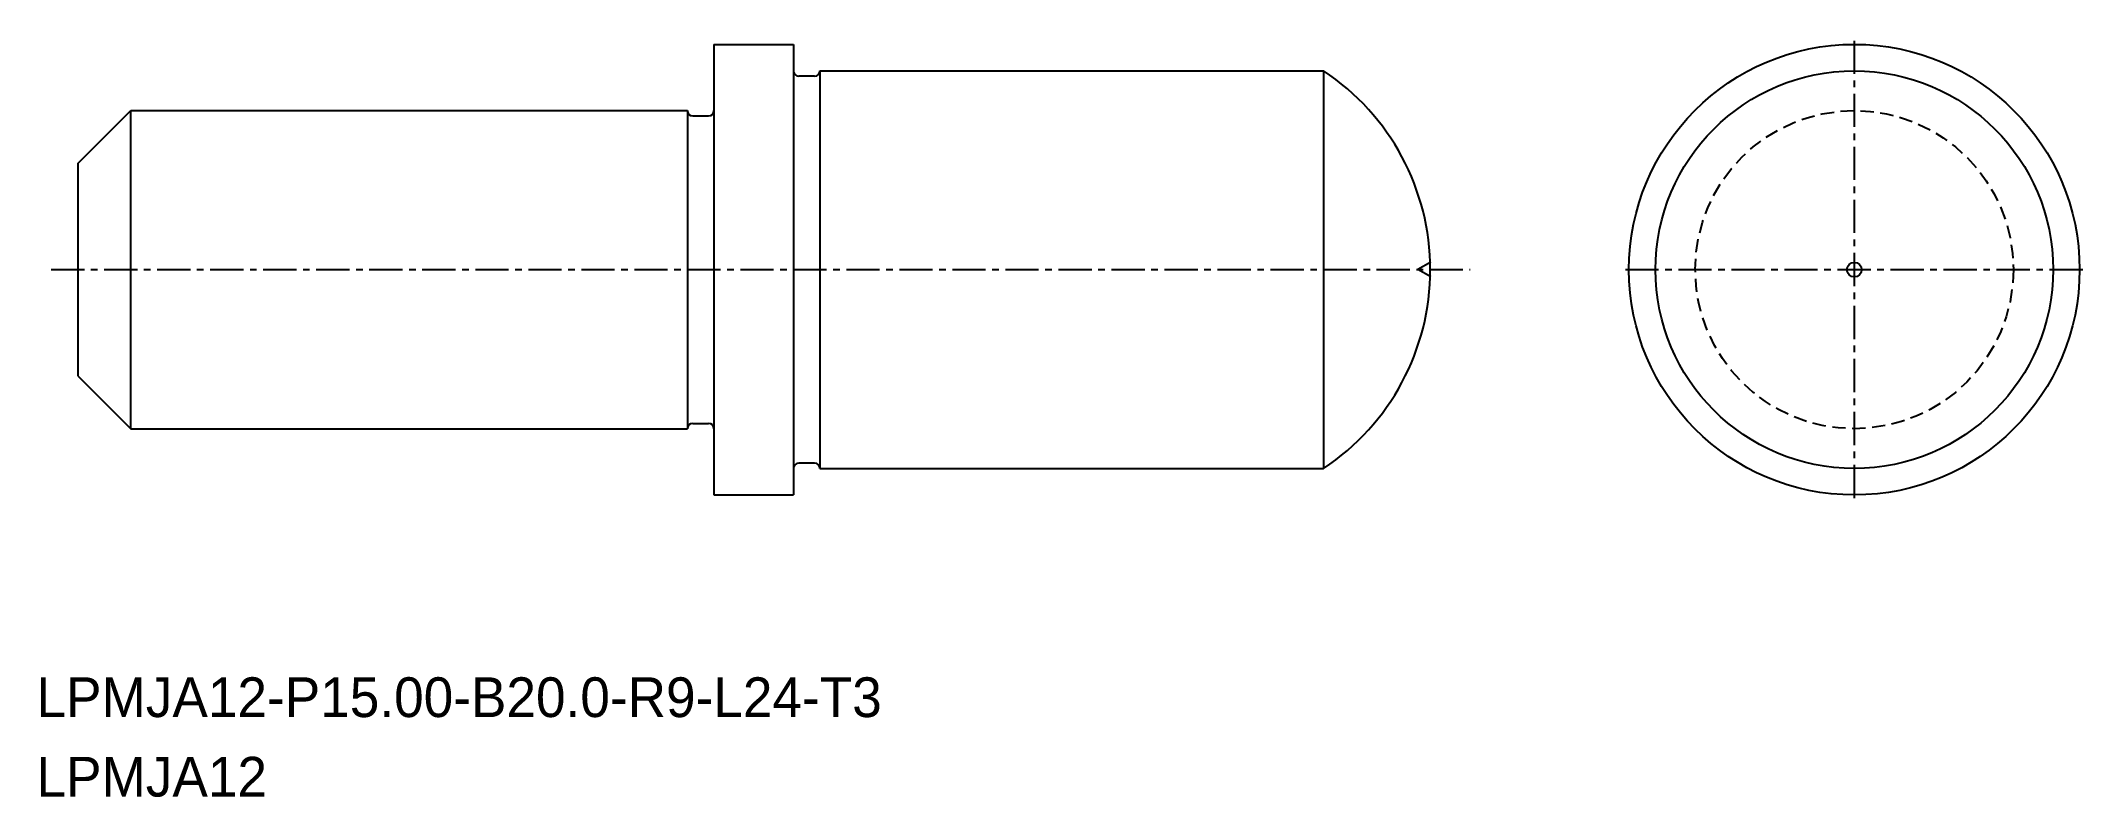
# Model space of a CAD drawing. Extents: x -1887 to -1809.9, y -798.6 to -770.1.
import ezdxf

# ---------------------------------------------------------------- set-up
doc = ezdxf.new("R2010")
doc.units = 0
doc.linetypes.add('CENTER', pattern=[2, 1.25, -0.25, 0.25, -0.25])
doc.linetypes.add('DASHED', pattern=[0.75, 0.5, -0.25])
doc.layers.get('0').update_dxf_attribs({"linetype": 'CONTINUOUS'})
doc.layers.add('CENTER', color=1, linetype='CENTER')

msp = doc.modelspace()

# ---------------------------------------------------------------- linework, layer by layer
at = {"color": 7, "linetype": 'CONTINUOUS'}
for p, q in [((-1861.597, -770.198), (-1861.597, -787.198)), ((-1861.597, -770.198), (-1858.597, -770.198)), ((-1857.597, -771.198), (-1838.597, -771.198)), ((-1857.597, -771.198), (-1857.597, -786.198)), ((-1857.797, -771.398), (-1858.397, -771.398)), ((-1885.597, -774.698), (-1883.597, -772.698)), ((-1883.597, -772.698), (-1862.597, -772.698)), ((-1883.597, -784.698), (-1883.597, -772.698)), ((-1862.597, -772.698), (-1862.597, -784.698)), ((-1862.397, -772.898), (-1861.797, -772.898)), ((-1885.597, -774.698), (-1885.597, -782.698)), ((-1885.597, -782.698), (-1883.597, -784.698)), ((-1883.597, -784.698), (-1862.597, -784.698)), ((-1862.397, -784.498), (-1861.797, -784.498)), ((-1857.797, -785.998), (-1858.397, -785.998)), ((-1857.597, -786.198), (-1838.597, -786.198)), ((-1861.597, -787.198), (-1858.597, -787.198))]:
    msp.add_line(p, q, dxfattribs=at)
at = {"linetype": 'CONTINUOUS'}
for p, q in [((-1858.597, -770.198), (-1858.597, -787.198)), ((-1838.597, -771.198), (-1838.597, -786.198))]:
    msp.add_line(p, q, dxfattribs=at)
at = {"color": 3}
for p in [(-1834.553, -778.421), (-1834.553, -778.974)]:
    msp.add_line(p, (-1835.041, -778.698), dxfattribs=at)
at = {"linetype": 'CONTINUOUS'}
for radius in [8.5, 7.5]:
    msp.add_circle((-1818.578, -778.698), radius, dxfattribs=at)
at = {"color": 3, "linetype": 'DASHED'}
msp.add_circle((-1818.578, -778.698), 6, dxfattribs=at)
msp.add_circle((-1818.578, -778.698), 0.276)
at = {"color": 7, "linetype": 'CONTINUOUS'}
for centre, start, end in [((-1858.397, -771.198), 180, 270), ((-1857.797, -771.198), 270, 0), ((-1862.397, -772.698), 180, 270), ((-1861.797, -772.698), 270, 0), ((-1862.397, -784.698), 90, 180), ((-1861.797, -784.698), 0, 90), ((-1858.397, -786.198), 90, 180), ((-1857.797, -786.198), 0, 90)]:
    msp.add_arc(centre, 0.2, start, end, dxfattribs=at)
at = {"linetype": 'CONTINUOUS'}
msp.add_arc((-1843.572, -778.698), 9, 303.55731, 56.44269, dxfattribs=at)
at = {"layer": 'CENTER', "color": 1, "linetype": 'CENTER'}
for p, q in [((-1818.578, -770.065), (-1818.578, -787.33)), ((-1886.597, -778.698), (-1833.067, -778.698)), ((-1827.21, -778.698), (-1809.945, -778.698))]:
    msp.add_line(p, q, dxfattribs=at)

# ---------------------------------------------------------------- texts
for s, p in [('LPMJA12-P15.00-B20.0-R9-L24-T3', (-1887.152, -795.58)), ('LPMJA12', (-1887.152, -798.58))]:
    msp.add_text(s, height=1.5).set_placement(p)

doc.saveas('drawing.dxf')
